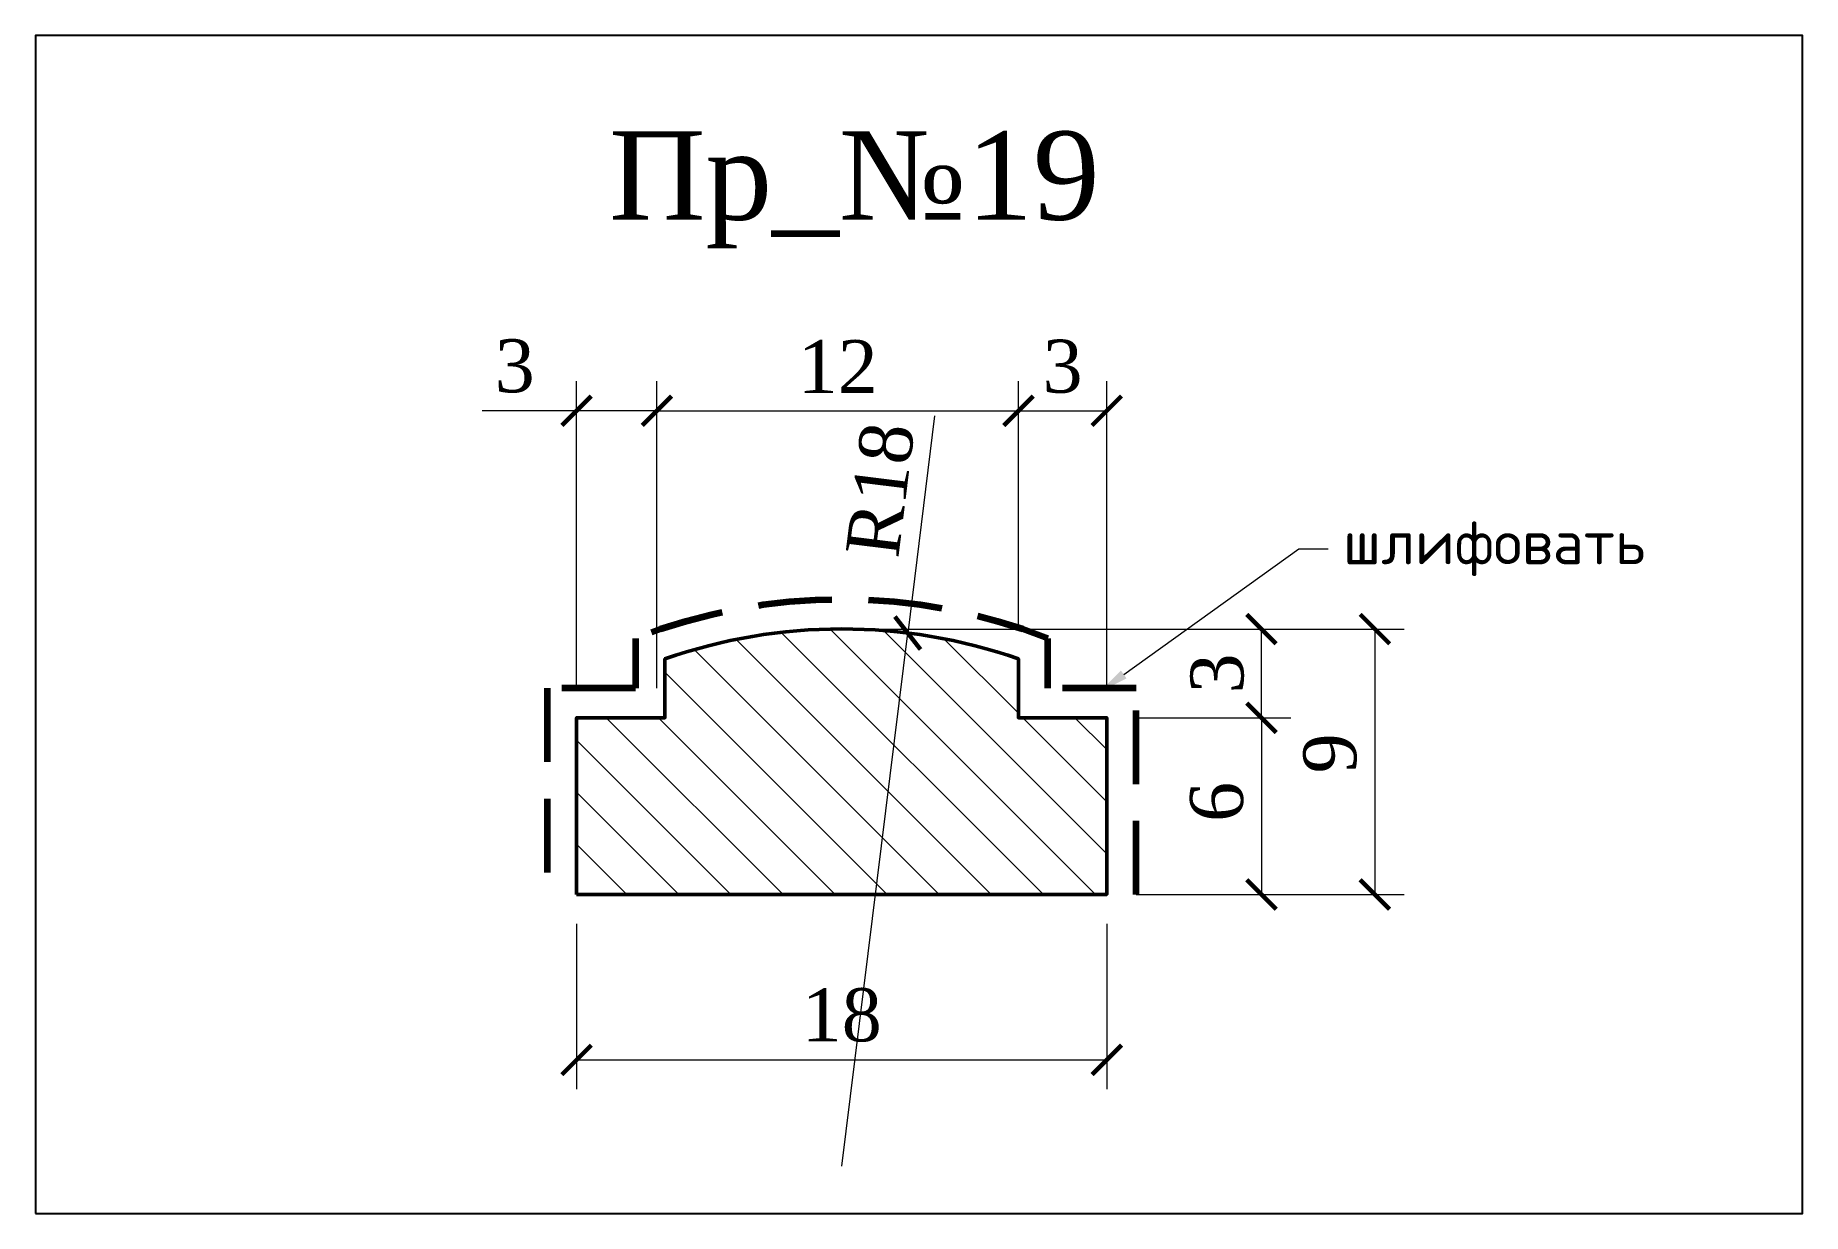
# Model space of a CAD drawing. Header units: millimetres. Extents: x 303683.9 to 303743.9, y -92532.3 to -92492.3.
import ezdxf
from ezdxf import colors
from ezdxf.entities.mleader import LeaderData, LeaderLine
from ezdxf.math import Vec2, Vec3

# ---------------------------------------------------------------- set-up
doc = ezdxf.new("R2010")
doc.units = ezdxf.units.MM
doc.header["$MEASUREMENT"] = 0
doc.linetypes.add('HIDDEN', pattern=[0.375, 0.25, -0.125])
doc.layers.add('Outside panel', color=7, linetype='Continuous', lineweight=18, true_color=0x7f5e57)
for name, color, linetype, lineweight in [('линия 15', 7, 'Continuous', 15), ('линия 50', 1, 'Continuous', 211), ('служебный слой РАЗМЕРЫ', 7, 'Continuous', 9)]:
    doc.layers.add(name, color=color, linetype=linetype, lineweight=lineweight)
doc.styles.add('ELECT', font='times.ttf')
doc.styles.get("Standard").update_dxf_attribs({"font": 'times.ttf'})
doc.styles.add('ЕСКД профили текст', font='isocpeur.ttf')
doc.dimstyles.new('M_1', dxfattribs={"dimtxt": 1.8, "dimasz": 1, "dimexe": 1, "dimexo": 1, "dimgap": 0.6, "dimtad": 1, "dimdec": 0, "dimdsep": 46, "dimtxsty": 'Standard', "dimblk": 'ARCHTICK', "dimcen": -5, "dimclrd": 7, "dimclre": 7, "dimclrt": 7, "dimadec": 0, "dimazin": 0, "dimtfac": 1, "dimtdec": 0, "dimtmove": 0, "dimatfit": 3, "dimfxl": 1, "dimtolj": 1, "dimtzin": 0, "dimlwd": 5, "dimlwe": 5, "dimarcsym": 0})

# ---------------------------------------------------------------- blocks, each defined once
blk = doc.blocks.new('_ArchTick')
at = {"color": 0, "linetype": 'ByBlock', "const_width": 0.15}
blk.add_lwpolyline([(-0.5, -0.5), (0.5, 0.5)], dxfattribs=at)
blk = doc.blocks.new('*D9')
at = {"layer": 'Defpoints', "color": 0, "ltscale": 1000, "transparency": 16777216}
for p in [(303710.892, -92512.46), (303720.253, -92521.47), (303729.353, -92521.47)]:
    blk.add_point(p, dxfattribs=at)
at = {"layer": 'линия 15', "color": 7, "lineweight": 5, "ltscale": 1000, "transparency": 16777216}
for p, q in [((303711.892, -92512.46), (303730.353, -92512.46)), ((303729.353, -92512.46), (303729.353, -92521.47)), ((303721.253, -92521.47), (303730.353, -92521.47))]:
    blk.add_line(p, q, dxfattribs=at)
for p, rotation in [((303729.353, -92512.46), 90), ((303729.353, -92521.47), 270)]:
    blk.add_blockref('_ArchTick', p, dxfattribs=dict(at, rotation=rotation))
at = {"layer": 'линия 15', "color": 7, "ltscale": 1000, "transparency": 16777216, "insert": (303727.835, -92516.68), "char_height": 1.8, "attachment_point": 5, "rotation": 90}
blk.add_mtext('\\A1;9', dxfattribs=at)
blk = doc.blocks.new('*D6')
at = {"layer": 'Defpoints', "color": 0, "ltscale": 1000, "transparency": 16777216}
for p in [(303704.98, -92505.05), (303702.253, -92515.471), (303704.98, -92515.471)]:
    blk.add_point(p, dxfattribs=at)
at = {"layer": 'линия 15', "color": 7, "lineweight": 5, "ltscale": 1000, "transparency": 16777216}
for p, q in [((303702.253, -92514.471), (303702.253, -92504.05)), ((303704.98, -92514.471), (303704.98, -92504.05)), ((303702.253, -92505.05), (303699.052, -92505.05)), ((303704.98, -92505.05), (303702.253, -92505.05))]:
    blk.add_line(p, q, dxfattribs=at)
at = {"layer": 'линия 15', "color": 7, "lineweight": 5, "ltscale": 1000, "transparency": 16777216, "rotation": 180}
blk.add_blockref('_ArchTick', (303702.253, -92505.05), dxfattribs=at)
at = {"layer": 'линия 15', "color": 7, "lineweight": 5, "ltscale": 1000, "transparency": 16777216}
blk.add_blockref('_ArchTick', (303704.98, -92505.05), dxfattribs=at)
at = {"layer": 'линия 15', "color": 7, "ltscale": 1000, "transparency": 16777216, "insert": (303700.152, -92503.535), "char_height": 1.8, "attachment_point": 5}
blk.add_mtext('\\A1;3', dxfattribs=at)
blk = doc.blocks.new('*D5')
at = {"layer": 'Defpoints', "color": 0, "ltscale": 1000, "transparency": 16777216}
for p in [(303702.253, -92521.47), (303720.253, -92521.47), (303720.253, -92527.085)]:
    blk.add_point(p, dxfattribs=at)
at = {"layer": 'линия 15', "color": 7, "lineweight": 5, "ltscale": 1000, "transparency": 16777216}
for p, q in [((303702.253, -92522.47), (303702.253, -92528.085)), ((303720.253, -92522.47), (303720.253, -92528.085)), ((303702.253, -92527.085), (303720.253, -92527.085))]:
    blk.add_line(p, q, dxfattribs=at)
at = {"layer": 'линия 15', "color": 7, "lineweight": 5, "ltscale": 1000, "transparency": 16777216, "rotation": 180}
blk.add_blockref('_ArchTick', (303702.253, -92527.085), dxfattribs=at)
at = {"layer": 'линия 15', "color": 7, "lineweight": 5, "ltscale": 1000, "transparency": 16777216}
blk.add_blockref('_ArchTick', (303720.253, -92527.085), dxfattribs=at)
at = {"layer": 'линия 15', "color": 7, "ltscale": 1000, "transparency": 16777216, "insert": (303711.253, -92525.569), "char_height": 1.8, "attachment_point": 5}
blk.add_mtext('\\A1;18', dxfattribs=at)
blk = doc.blocks.new('*D4')
at = {"layer": 'Defpoints', "color": 0, "ltscale": 1000, "transparency": 16777216}
for p in [(303713.494, -92512.595), (303711.253, -92530.699)]:
    blk.add_point(p, dxfattribs=at)
at = {"layer": 'линия 15', "color": 7, "lineweight": 5, "ltscale": 1000, "transparency": 16777216}
for p in [(303714.408, -92505.219), (303711.253, -92530.699)]:
    blk.add_line(p, (303713.494, -92512.595), dxfattribs=at)
at = {"layer": 'линия 15', "color": 7, "lineweight": 5, "ltscale": 1000, "transparency": 16777216, "rotation": 262.9415465970944}
blk.add_blockref('_ArchTick', (303713.494, -92512.595), dxfattribs=at)
at = {"layer": 'линия 15', "color": 7, "ltscale": 1000, "transparency": 16777216, "insert": (303712.57, -92507.728), "char_height": 1.8, "attachment_point": 5, "rotation": 82.94155}
blk.add_mtext('\\A1;R18', dxfattribs=at)
blk = doc.blocks.new('*D2')
at = {"layer": 'Defpoints', "color": 0, "ltscale": 1000, "transparency": 16777216}
for p in [(303720.253, -92515.471), (303720.253, -92521.47), (303725.504, -92521.47)]:
    blk.add_point(p, dxfattribs=at)
at = {"layer": 'линия 15', "color": 7, "lineweight": 5, "ltscale": 1000, "transparency": 16777216}
for p, q in [((303721.253, -92515.471), (303726.504, -92515.471)), ((303725.504, -92515.471), (303725.504, -92521.47)), ((303721.253, -92521.47), (303726.504, -92521.47))]:
    blk.add_line(p, q, dxfattribs=at)
for p, rotation in [((303725.504, -92515.471), 90), ((303725.504, -92521.47), 270)]:
    blk.add_blockref('_ArchTick', p, dxfattribs=dict(at, rotation=rotation))
at = {"layer": 'линия 15', "color": 7, "ltscale": 1000, "transparency": 16777216, "insert": (303723.989, -92518.327), "char_height": 1.8, "attachment_point": 5, "rotation": 90}
blk.add_mtext('\\A1;6', dxfattribs=at)

msp = doc.modelspace()

# ---------------------------------------------------------------- hatches: boundary and pattern name
at = {"layer": 'Outside panel', "ltscale": 1000}
h = msp.add_hatch(dxfattribs=at)
h.set_pattern_fill('ANSI31', color=256, scale=10, angle=90)
h.set_pattern_definition([(135, (-3663.8613, -59.314), (-0.8838834765, -0.8838834765), [])])
h.paths.add_polyline_path([(303705.253, -92513.471), (303705.253, -92515.471), (303702.253, -92515.471), (303702.253, -92521.47), (303720.253, -92521.47), (303720.253, -92515.471), (303717.253, -92515.471), (303717.253, -92513.471, 0.169153)])

# ---------------------------------------------------------------- linework, layer by layer
at = {"color": 6, "ltscale": 1000}
msp.add_lwpolyline([(303683.877, -92532.305), (303743.877, -92532.305), (303743.877, -92492.305), (303683.877, -92492.305)], close=True, dxfattribs=at)
at = {"lineweight": 50}
msp.add_lwpolyline([(303702.253, -92521.47), (303720.253, -92521.47), (303720.253, -92515.471), (303717.253, -92515.471), (303717.253, -92513.471, 0.169153), (303705.253, -92513.471), (303705.253, -92515.471), (303702.253, -92515.471)], format="xyb", close=True, dxfattribs=at)
at = {"layer": 'линия 50', "color": 1, "linetype": 'HIDDEN', "ltscale": 10, "true_color": 0xff0909}
msp.add_lwpolyline([(303721.253, -92521.47), (303721.253, -92514.471), (303718.253, -92514.471), (303718.253, -92512.775, 0.188337), (303704.253, -92512.775), (303704.253, -92514.471), (303701.253, -92514.471), (303701.253, -92521.47)], format="xyb", dxfattribs=at)

# ---------------------------------------------------------------- texts
at = {"color": 5, "ltscale": 1000, "style": 'ELECT'}
msp.add_text('Пр_№19', height=3, dxfattribs=at).set_placement((303703.354, -92498.563))

# ---------------------------------------------------------------- dimensions: what is measured, and where the dimension line sits
at = {"layer": 'линия 15', "color": 7, "ltscale": 1000}
for base, p1, p2, picture, middle in [((303704.98, -92505.05), (303702.253, -92515.471), (303704.98, -92515.471), '*D6', (303700.152, -92505.05)), ((303720.253, -92527.085), (303702.253, -92521.47), (303720.253, -92521.47), '*D5', (303711.253, -92527.085))]:
    dim = msp.add_linear_dim(base=base, p1=p1, p2=p2, dimstyle='M_1', dxfattribs=at)
    dim.commit()
    dim.dimension.update_dxf_attribs({"geometry": picture, "text_midpoint": middle, "dimtype": 128})
for base, p1, p2 in [((303717.253, -92505.05), (303704.98, -92515.471), (303717.253, -92513.471)), ((303720.253, -92505.048), (303717.253, -92513.471), (303720.253, -92515.471))]:
    msp.add_linear_dim(base=base, p1=p1, p2=p2, dimstyle='M_1', dxfattribs=at).render()
dim = msp.add_radius_dim(center=(303711.253, -92530.699), mpoint=(303713.494, -92512.595), dimstyle='M_1', dxfattribs=at)
dim.commit()
dim.dimension.update_dxf_attribs({"geometry": '*D4', "text_midpoint": (303712.57, -92507.728)})
for base, p1, picture, middle in [((303729.353, -92521.47), (303710.892, -92512.46), '*D9', (303729.353, -92516.68)), ((303725.504, -92521.47), (303720.253, -92515.471), '*D2', (303725.504, -92518.327))]:
    dim = msp.add_linear_dim(base=base, p1=p1, p2=(303720.253, -92521.47), angle=90, dimstyle='M_1', dxfattribs=at)
    dim.commit()
    dim.dimension.update_dxf_attribs({"geometry": picture, "text_midpoint": middle, "dimtype": 128})
msp.add_linear_dim(base=(303725.504, -92512.46), p1=(303720.253, -92515.471), p2=(303710.892, -92512.46), angle=90, dimstyle='M_1', dxfattribs=at).render()

# ---------------------------------------------------------------- leaders
at = {"layer": 'служебный слой РАЗМЕРЫ'}
ml = msp.add_multileader_mtext('Standard', dxfattribs=at)
ml.set_content('\\A1;шлифовать', color=256, style='ЕСКД профили текст')
ml.set_leader_properties(color=256, linetype='ByLayer', lineweight=-1)
ml.build(insert=Vec2(0, 0))
ml.multileader.update_dxf_attribs({"dogleg_length": 1, "arrow_head_size": 1})
ctx = ml.context
ctx.base_point, ctx.char_height, ctx.arrow_head_size, ctx.landing_gap_size, ctx.plane_origin = Vec3(303727.773, -92509.736), 1.5, 1, 0.5, Vec3(303747.682, -92477.574)
notes = []
notes.append((ctx, [(1, (1, 1, 0), (303726.773, -92509.736), (1, 0), 1, [(0, [(303720.016, -92514.585)], 0, [])])]))
ctx.mtext.insert, ctx.mtext.flow_direction = Vec3(303728.273, -92508.761), 5
for ctx, leaders in notes:
    for number, flags, end, landing, length, lines in leaders:
        leader = LeaderData()
        leader.index, (leader.has_last_leader_line, leader.has_dogleg_vector, leader.attachment_direction) = number, flags
        leader.last_leader_point, leader.dogleg_vector, leader.dogleg_length = Vec3(end), Vec3(landing), length
        for number, points, colour, breaks in lines:
            line = LeaderLine()
            line.index, line.vertices, line.color, line.breaks = number, Vec3.list(points), colors.encode_raw_color(colour), breaks
            leader.lines.append(line)
        ctx.leaders.append(leader)

doc.saveas('drawing.dxf')
